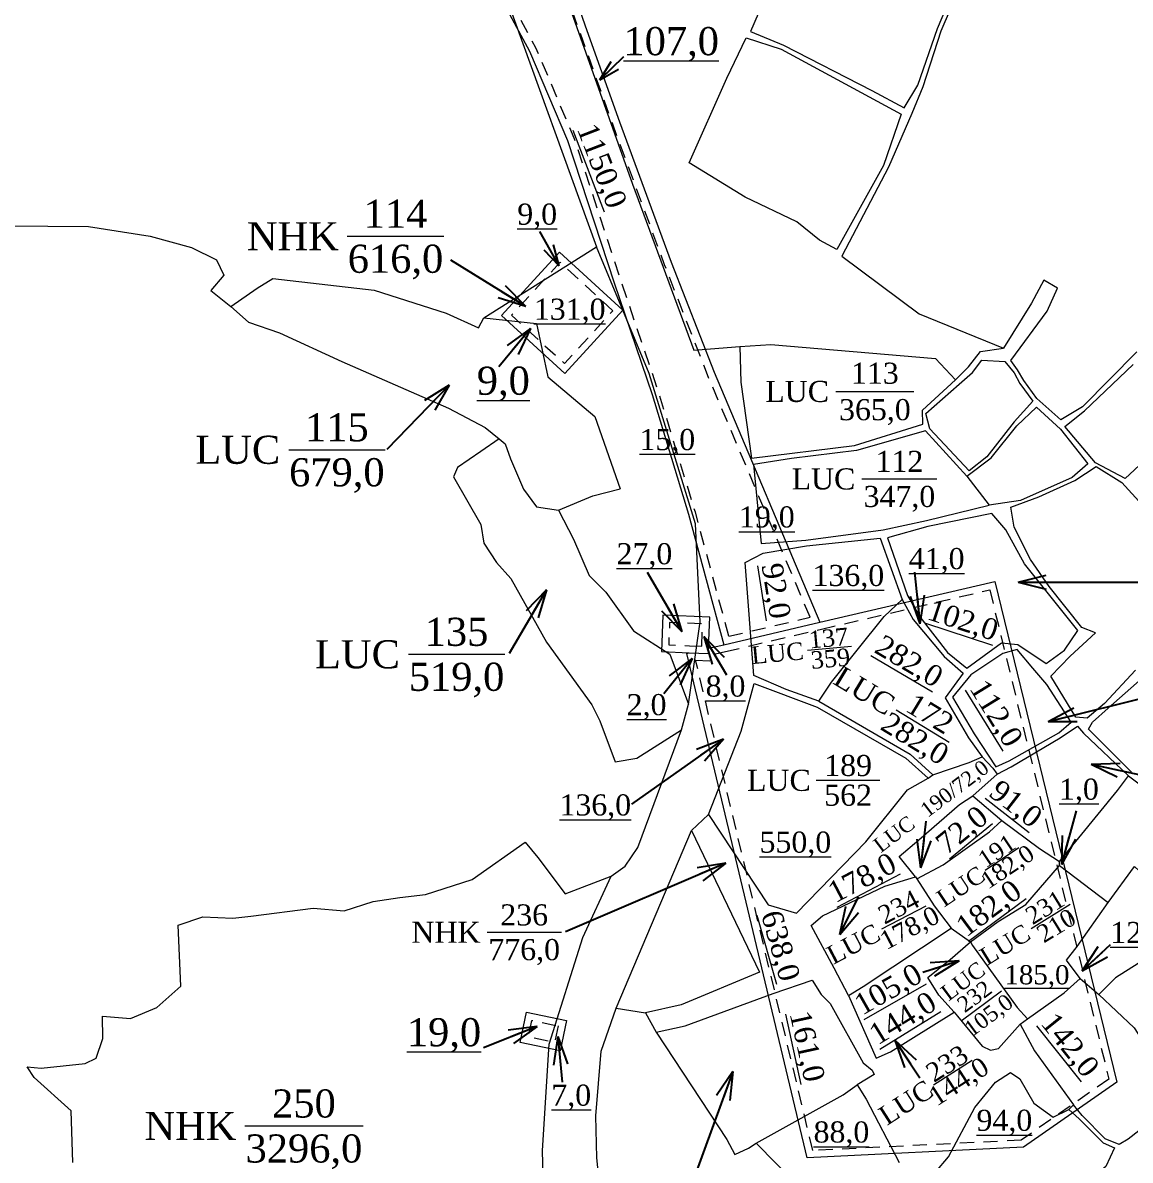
# Model space of a CAD drawing. Header units: metres. Extents: x 547028 to 547858, y 1841699 to 1842277.
# Drawn here: x 547616 to 547773.6, y 1841784 to 1841945.8 of the extents above; entities that cross this region are included whole.
import ezdxf
from ezdxf.enums import TextEntityAlignment as Align

# ---------------------------------------------------------------- set-up
doc = ezdxf.new("R2010")
doc.units = ezdxf.units.M
doc.header["$MEASUREMENT"] = 0
doc.linetypes.add('DGN Style 2', pattern=[3.355162, 2.013097, -1.342065])
for name, color, linetype, lineweight in [('Level 10', 7, 'Continuous', 0), ('Level 13', 7, 'Continuous', 0), ('Level 2', 7, 'Continuous', 0), ('Level 23', 7, 'Continuous', 0), ('Level 30', 7, 'Continuous', 0), ('Level 4', 7, 'Continuous', 0), ('Level 5', 7, 'Continuous', 0), ('Level 6', 7, 'Continuous', 0)]:
    doc.layers.add(name, color=color, linetype=linetype, lineweight=lineweight)
doc.styles.add('Style-STANDARD', font='STANDARD.shx')
doc.styles.add('Style-Times New Roman', font='times.ttf')
doc.dimstyles.get("Standard").update_dxf_attribs({"dimtxt": 0.18, "dimasz": 0.18, "dimexe": 0.18, "dimexo": 0.0625, "dimgap": 0.09, "dimtad": 0, "dimtih": 1, "dimtoh": 1, "dimdec": 4, "dimzin": 0, "dimdsep": 46, "dimtxsty": 'Standard', "dimcen": 0.09, "dimadec": 0, "dimazin": 0, "dimtfac": 1, "dimtdec": 4, "dimtofl": 0, "dimtmove": 0, "dimatfit": 3, "dimfxl": 1, "dimtolj": 1, "dimtzin": 0, "dimarcsym": 0})

# ---------------------------------------------------------------- blocks, each defined once
blk = doc.blocks.new('N_THUA_6')
at = {"layer": 'Level 13', "color": 1, "linetype": 'Continuous', "lineweight": 0}
blk.add_line((-1.780057, 0), (6.629943, 0), dxfattribs=at)
at = {"layer": 'Level 13', "color": 5, "linetype": 'Continuous', "lineweight": 0, "style": 'Style-Times New Roman'}
blk.add_text('250', height=2, dxfattribs=at).set_placement((2.424943, 1.6), align=Align.MIDDLE_CENTER)
at = {"layer": 'Level 2', "color": 3, "linetype": 'Continuous', "lineweight": 0, "style": 'Style-Times New Roman'}
blk.add_text('NHK', height=2, dxfattribs=at).set_placement((-2.380057, 0), align=Align.MIDDLE_RIGHT)
at = {"layer": 'Level 4', "color": 1, "linetype": 'Continuous', "lineweight": 0, "style": 'Style-Times New Roman'}
blk.add_text('3296,0', height=2, dxfattribs=at).set_placement((2.424943, -1.6), align=Align.MIDDLE_CENTER)
blk = doc.blocks.new('N_THUA_11')
at = {"layer": 'Level 13', "color": 1, "linetype": 'Continuous', "lineweight": 0}
blk.add_line((-0.811823, 0), (6.044177, 0), dxfattribs=at)
at = {"layer": 'Level 13', "color": 5, "linetype": 'Continuous', "lineweight": 0, "style": 'Style-Times New Roman'}
blk.add_text('135', height=2, dxfattribs=at).set_placement((2.616177, 1.6), align=Align.MIDDLE_CENTER)
at = {"layer": 'Level 2', "color": 3, "linetype": 'Continuous', "lineweight": 0, "style": 'Style-Times New Roman'}
blk.add_text('LUC', height=2, dxfattribs=at).set_placement((-1.411823, 0), align=Align.MIDDLE_RIGHT)
at = {"layer": 'Level 4', "color": 1, "linetype": 'Continuous', "lineweight": 0, "style": 'Style-Times New Roman'}
blk.add_text('519,0', height=2, dxfattribs=at).set_placement((2.616177, -1.6), align=Align.MIDDLE_CENTER)
blk = doc.blocks.new('TerminatorOpen_0.5')
at = {"color": 0, "linetype": 'ByBlock', "lineweight": -2}
for q in [(-1, 0.25), (-1, 0), (-1, -0.25)]:
    blk.add_line((0, 0), q, dxfattribs=at)
blk = doc.blocks.new('N_THUA_12')
at = {"layer": 'Level 13', "color": 1, "linetype": 'Continuous', "lineweight": 0}
blk.add_line((-0.811823, 0), (6.044177, 0), dxfattribs=at)
at = {"layer": 'Level 13', "color": 5, "linetype": 'Continuous', "lineweight": 0, "style": 'Style-Times New Roman'}
blk.add_text('115', height=2, dxfattribs=at).set_placement((2.616177, 1.6), align=Align.MIDDLE_CENTER)
at = {"layer": 'Level 2', "color": 3, "linetype": 'Continuous', "lineweight": 0, "style": 'Style-Times New Roman'}
blk.add_text('LUC', height=2, dxfattribs=at).set_placement((-1.411823, 0), align=Align.MIDDLE_RIGHT)
at = {"layer": 'Level 4', "color": 1, "linetype": 'Continuous', "lineweight": 0, "style": 'Style-Times New Roman'}
blk.add_text('679,0', height=2, dxfattribs=at).set_placement((2.616177, -1.6), align=Align.MIDDLE_CENTER)
blk = doc.blocks.new('N_THUA_13')
at = {"layer": 'Level 13', "color": 1, "linetype": 'Continuous', "lineweight": 0}
blk.add_line((-0.611543, 0), (6.244457, 0), dxfattribs=at)
at = {"layer": 'Level 13', "color": 5, "linetype": 'Continuous', "lineweight": 0, "style": 'Style-Times New Roman'}
blk.add_text('114', height=2, dxfattribs=at).set_placement((2.816457, 1.6), align=Align.MIDDLE_CENTER)
at = {"layer": 'Level 2', "color": 3, "linetype": 'Continuous', "lineweight": 0, "style": 'Style-Times New Roman'}
blk.add_text('NHK', height=2, dxfattribs=at).set_placement((-1.211543, 0), align=Align.MIDDLE_RIGHT)
at = {"layer": 'Level 4', "color": 1, "linetype": 'Continuous', "lineweight": 0, "style": 'Style-Times New Roman'}
blk.add_text('616,0', height=2, dxfattribs=at).set_placement((2.816457, -1.6), align=Align.MIDDLE_CENTER)
blk = doc.blocks.new('N_THUA_38')
at = {"layer": 'Level 13', "color": 1, "linetype": 'Continuous', "lineweight": 0}
blk.add_line((-0.815787, 0), (6.040213, 0), dxfattribs=at)
at = {"layer": 'Level 13', "color": 5, "linetype": 'Continuous', "lineweight": 0, "style": 'Style-Times New Roman'}
blk.add_text('113', height=1.850329, dxfattribs=at).set_placement((2.612213, 1.6), align=Align.MIDDLE_CENTER)
at = {"layer": 'Level 2', "color": 3, "linetype": 'Continuous', "lineweight": 0, "style": 'Style-Times New Roman'}
blk.add_text('LUC', height=1.850329, dxfattribs=at).set_placement((-1.415787, 0), align=Align.MIDDLE_RIGHT)
at = {"layer": 'Level 4', "color": 1, "linetype": 'Continuous', "lineweight": 0, "style": 'Style-Times New Roman'}
blk.add_text('365,0', height=1.850329, dxfattribs=at).set_placement((2.612213, -1.6), align=Align.MIDDLE_CENTER)
blk = doc.blocks.new('N_THUA_39')
at = {"layer": 'Level 13', "color": 1, "linetype": 'Continuous', "lineweight": 0}
blk.add_line((-0.820743, 0), (6.035257, 0), dxfattribs=at)
at = {"layer": 'Level 13', "color": 5, "linetype": 'Continuous', "lineweight": 0, "style": 'Style-Times New Roman'}
blk.add_text('112', height=1.925284, dxfattribs=at).set_placement((2.607257, 1.6), align=Align.MIDDLE_CENTER)
at = {"layer": 'Level 2', "color": 3, "linetype": 'Continuous', "lineweight": 0, "style": 'Style-Times New Roman'}
blk.add_text('LUC', height=1.925284, dxfattribs=at).set_placement((-1.420743, 0), align=Align.MIDDLE_RIGHT)
at = {"layer": 'Level 4', "color": 1, "linetype": 'Continuous', "lineweight": 0, "style": 'Style-Times New Roman'}
blk.add_text('347,0', height=1.925284, dxfattribs=at).set_placement((2.607257, -1.6), align=Align.MIDDLE_CENTER)
blk = doc.blocks.new('N_THUA_49')
at = {"layer": 'Level 13', "color": 1, "linetype": 'Continuous', "lineweight": 0}
blk.add_line((-0.815787, 0), (6.040213, 0), dxfattribs=at)
at = {"layer": 'Level 13', "color": 5, "linetype": 'Continuous', "lineweight": 0, "style": 'Style-Times New Roman'}
blk.add_text('137', height=2.707477, dxfattribs=at).set_placement((2.612213, 1.6), align=Align.MIDDLE_CENTER)
at = {"layer": 'Level 2', "color": 3, "linetype": 'Continuous', "lineweight": 0, "style": 'Style-Times New Roman'}
blk.add_text('LUC', height=2.707477, dxfattribs=at).set_placement((-1.415787, 0), align=Align.MIDDLE_RIGHT)
at = {"layer": 'Level 4', "color": 1, "linetype": 'Continuous', "lineweight": 0, "style": 'Style-Times New Roman'}
blk.add_text('359', height=2.707477, dxfattribs=at).set_placement((2.612213, -1.6), align=Align.MIDDLE_CENTER)
blk = doc.blocks.new('N_THUA_50')
at = {"layer": 'Level 13', "color": 1, "linetype": 'Continuous', "lineweight": 0}
blk.add_line((-0.609559, 0), (6.246441, 0), dxfattribs=at)
at = {"layer": 'Level 13', "color": 5, "linetype": 'Continuous', "lineweight": 0, "style": 'Style-Times New Roman'}
blk.add_text('236', height=1.943341, dxfattribs=at).set_placement((2.818441, 1.6), align=Align.MIDDLE_CENTER)
at = {"layer": 'Level 2', "color": 3, "linetype": 'Continuous', "lineweight": 0, "style": 'Style-Times New Roman'}
blk.add_text('NHK', height=1.943341, dxfattribs=at).set_placement((-1.209559, 0), align=Align.MIDDLE_RIGHT)
at = {"layer": 'Level 4', "color": 1, "linetype": 'Continuous', "lineweight": 0, "style": 'Style-Times New Roman'}
blk.add_text('776,0', height=1.943341, dxfattribs=at).set_placement((2.818441, -1.6), align=Align.MIDDLE_CENTER)
blk = doc.blocks.new('N_THUA_51')
at = {"layer": 'Level 13', "color": 1, "linetype": 'Continuous', "lineweight": 0}
blk.add_line((-0.820743, 0), (6.035257, 0), dxfattribs=at)
at = {"layer": 'Level 13', "color": 5, "linetype": 'Continuous', "lineweight": 0, "style": 'Style-Times New Roman'}
blk.add_text('172', height=2.341222, dxfattribs=at).set_placement((2.607257, 1.6), align=Align.MIDDLE_CENTER)
at = {"layer": 'Level 2', "color": 3, "linetype": 'Continuous', "lineweight": 0, "style": 'Style-Times New Roman'}
blk.add_text('LUC', height=2.341222, dxfattribs=at).set_placement((-1.420743, 0), align=Align.MIDDLE_RIGHT)
at = {"layer": 'Level 4', "color": 1, "linetype": 'Continuous', "lineweight": 0, "style": 'Style-Times New Roman'}
blk.add_text('282,0', height=2.341222, dxfattribs=at).set_placement((2.607257, -1.6), align=Align.MIDDLE_CENTER)
blk = doc.blocks.new('N_THUA_52')
at = {"layer": 'Level 13', "color": 5, "linetype": 'Continuous', "lineweight": 0, "style": 'Style-Times New Roman'}
blk.add_text('190', height=1.437033, rotation=35.275231, dxfattribs=at).set_placement((1.473171, 1.042107), align=Align.MIDDLE_RIGHT)
at = {"layer": 'Level 13', "color": 1, "linetype": 'Continuous', "lineweight": 0, "style": 'Style-Times New Roman'}
blk.add_text('/', height=1.437033, rotation=35.275231, dxfattribs=at).set_placement((1.711556, 1.210739), align=Align.MIDDLE_CENTER)
at = {"layer": 'Level 2', "color": 3, "linetype": 'Continuous', "lineweight": 0, "style": 'Style-Times New Roman'}
blk.add_text('LUC ', height=1.437033, rotation=35.275231, dxfattribs=at).set_placement((-1.841685, -1.302791), align=Align.MIDDLE_RIGHT)
at = {"layer": 'Level 4', "color": 1, "linetype": 'Continuous', "lineweight": 0, "style": 'Style-Times New Roman'}
blk.add_text('72,0', height=1.437033, rotation=35.275231, dxfattribs=at).set_placement((1.949941, 1.37937), align=Align.MIDDLE_LEFT)
blk = doc.blocks.new('N_THUA_53')
at = {"layer": 'Level 13', "color": 1, "linetype": 'Continuous', "lineweight": 0}
blk.add_line((-0.678901, 0), (5.149099, 0), dxfattribs=at)
at = {"layer": 'Level 13', "color": 5, "linetype": 'Continuous', "lineweight": 0, "style": 'Style-Times New Roman'}
blk.add_text('233', height=2.423509, dxfattribs=at).set_placement((2.235099, 1.36), align=Align.MIDDLE_CENTER)
at = {"layer": 'Level 2', "color": 3, "linetype": 'Continuous', "lineweight": 0, "style": 'Style-Times New Roman'}
blk.add_text('LUC', height=2.423509, dxfattribs=at).set_placement((-1.188901, 0), align=Align.MIDDLE_RIGHT)
at = {"layer": 'Level 4', "color": 1, "linetype": 'Continuous', "lineweight": 0, "style": 'Style-Times New Roman'}
blk.add_text('144,0', height=2.423509, dxfattribs=at).set_placement((2.235099, -1.36), align=Align.MIDDLE_CENTER)
blk = doc.blocks.new('N_THUA_54')
at = {"layer": 'Level 13', "color": 1, "linetype": 'Continuous', "lineweight": 0}
blk.add_line((-1.661693, -3.398523), (3.672188, 0.908964), dxfattribs=at)
at = {"layer": 'Level 13', "color": 5, "linetype": 'Continuous', "lineweight": 0, "style": 'Style-Times New Roman'}
blk.add_text('232', height=2.152976, rotation=38.923336, dxfattribs=at).set_placement((0, 0), align=Align.MIDDLE_CENTER)
at = {"layer": 'Level 2', "color": 3, "linetype": 'Continuous', "lineweight": 0, "style": 'Style-Times New Roman'}
blk.add_text('LUC', height=2.152976, rotation=38.923336, dxfattribs=at).set_placement((-1.633528, 2.022767), align=Align.MIDDLE_CENTER)
at = {"layer": 'Level 4', "color": 1, "linetype": 'Continuous', "lineweight": 0, "style": 'Style-Times New Roman'}
blk.add_text('105,0', height=2.152976, rotation=38.923336, dxfattribs=at).set_placement((2.010496, -2.489559), align=Align.MIDDLE_CENTER)
blk = doc.blocks.new('N_THUA_55')
at = {"layer": 'Level 13', "color": 1, "linetype": 'Continuous', "lineweight": 0}
blk.add_line((-0.774994, -0.479664), (5.054742, 3.12851), dxfattribs=at)
at = {"layer": 'Level 13', "color": 5, "linetype": 'Continuous', "lineweight": 0, "style": 'Style-Times New Roman'}
blk.add_text('231', height=2.63447, rotation=31.754435, dxfattribs=at).set_placement((1.297826, 2.684922), align=Align.MIDDLE_CENTER)
at = {"layer": 'Level 2', "color": 3, "linetype": 'Continuous', "lineweight": 0, "style": 'Style-Times New Roman'}
blk.add_text('LUC', height=2.63447, rotation=31.754435, dxfattribs=at).set_placement((-1.285181, -0.795432), align=Align.MIDDLE_RIGHT)
at = {"layer": 'Level 4', "color": 1, "linetype": 'Continuous', "lineweight": 0, "style": 'Style-Times New Roman'}
blk.add_text('210', height=2.63447, rotation=31.754435, dxfattribs=at).set_placement((2.981922, -0.036075), align=Align.MIDDLE_CENTER)
blk = doc.blocks.new('N_THUA_56')
at = {"layer": 'Level 13', "color": 1, "linetype": 'Continuous', "lineweight": 0}
blk.add_line((-0.911423, 0), (5.944577, 0), dxfattribs=at)
at = {"layer": 'Level 13', "color": 5, "linetype": 'Continuous', "lineweight": 0, "style": 'Style-Times New Roman'}
blk.add_text('191', height=2.865247, dxfattribs=at).set_placement((2.516577, 1.6), align=Align.MIDDLE_CENTER)
at = {"layer": 'Level 2', "color": 3, "linetype": 'Continuous', "lineweight": 0, "style": 'Style-Times New Roman'}
blk.add_text('LUC', height=2.865247, dxfattribs=at).set_placement((-1.511423, 0), align=Align.MIDDLE_RIGHT)
at = {"layer": 'Level 4', "color": 1, "linetype": 'Continuous', "lineweight": 0, "style": 'Style-Times New Roman'}
blk.add_text('182,0', height=2.865247, dxfattribs=at).set_placement((2.516577, -1.6), align=Align.MIDDLE_CENTER)
blk = doc.blocks.new('N_THUA_57')
at = {"layer": 'Level 13', "color": 1, "linetype": 'Continuous', "lineweight": 0}
blk.add_line((-0.814796, 0), (6.041204, 0), dxfattribs=at)
at = {"layer": 'Level 13', "color": 5, "linetype": 'Continuous', "lineweight": 0, "style": 'Style-Times New Roman'}
blk.add_text('189', height=2.272007, dxfattribs=at).set_placement((2.613204, 1.6), align=Align.MIDDLE_CENTER)
at = {"layer": 'Level 2', "color": 3, "linetype": 'Continuous', "lineweight": 0, "style": 'Style-Times New Roman'}
blk.add_text('LUC', height=2.272007, dxfattribs=at).set_placement((-1.414796, 0), align=Align.MIDDLE_RIGHT)
at = {"layer": 'Level 4', "color": 1, "linetype": 'Continuous', "lineweight": 0, "style": 'Style-Times New Roman'}
blk.add_text('562', height=2.272007, dxfattribs=at).set_placement((2.613204, -1.6), align=Align.MIDDLE_CENTER)
blk = doc.blocks.new('N_THUA_58')
at = {"layer": 'Level 13', "color": 1, "linetype": 'Continuous', "lineweight": 0}
blk.add_line((-0.78118, -0.241879), (5.768058, 1.785981), dxfattribs=at)
at = {"layer": 'Level 13', "color": 5, "linetype": 'Continuous', "lineweight": 0, "style": 'Style-Times New Roman'}
blk.add_text('234', height=2.515457, rotation=17.204252, dxfattribs=at).set_placement((2.020193, 2.300461), align=Align.MIDDLE_CENTER)
at = {"layer": 'Level 2', "color": 3, "linetype": 'Continuous', "lineweight": 0, "style": 'Style-Times New Roman'}
blk.add_text('LUC', height=2.515457, rotation=17.204252, dxfattribs=at).set_placement((-1.354334, -0.419346), align=Align.MIDDLE_RIGHT)
at = {"layer": 'Level 4', "color": 1, "linetype": 'Continuous', "lineweight": 0, "style": 'Style-Times New Roman'}
blk.add_text('178,0', height=2.515457, rotation=17.204252, dxfattribs=at).set_placement((2.966686, -0.756359), align=Align.MIDDLE_CENTER)

msp = doc.modelspace()

# ---------------------------------------------------------------- linework, layer by layer
at = {"layer": 'Level 10', "color": 30, "lineweight": 0}
for p, q in [((547666.49, 1842000), (547697.69, 1841913.91)), ((547709.77, 1841845.19), (547710.77, 1841848.87)), ((547703.56, 1841828.48), (547709.77, 1841845.19)), ((547711.19, 1841830.87), (547713.59, 1841833.17)), ((547700.45, 1841805.63), (547711.19, 1841830.87))]:
    msp.add_line(p, q, dxfattribs=at)
at = {"layer": 'Level 10', "color": 7, "lineweight": 0}
for p, q in [((547681.64, 1841903.81), (547697.69, 1841913.91)), ((547750.39, 1841881.3), (547753.55, 1841877.17)), ((547744.87, 1841838.32), (547745.51, 1841838.8)), ((547751.21, 1841835.83), (547754.68, 1841838.9)), ((547751.21, 1841835.83), (547755.36, 1841832.32)), ((547763.55, 1841825.91), (547763.55, 1841826.49)), ((547763.55, 1841825.91), (547770.49, 1841820.64)), ((547770.49, 1841820.64), (547774.23, 1841825.79)), ((547743.06, 1841824.32), (547743.27, 1841824)), ((547748.12, 1841817), (547750.88, 1841815.04)), ((547766.49, 1841809.85), (547769.15, 1841807.55)), ((547700.45, 1841805.63), (547704.63, 1841804.95)), ((547704.63, 1841804.95), (547706.17, 1841802.22)), ((547757.95, 1841803.35), (547759.02, 1841804.09)), ((547764.88, 1841791.23), (547765.56, 1841791.86)), ((547719.3, 1841785.71), (547720.38, 1841786.41))]:
    msp.add_line(p, q, dxfattribs=at)
at = {"layer": 'Level 10', "color": 30, "lineweight": 0, "flags": 128}
for points in [[(547679.56, 1841988.26), (547702.82, 1841922.83), (547711.53, 1841899.2), (547718.09, 1841899.73)], [(547710.77, 1841848.87), (547712.43, 1841860.59), (547711.77, 1841874.49), (547705.16, 1841895.89), (547697.69, 1841913.91)], [(547774.54, 1841899), (547766.81, 1841891.14), (547763.73, 1841889.31), (547760.31, 1841892.36), (547758.5, 1841894.91), (547757.58, 1841896.44), (547756.65, 1841897.75), (547761.79, 1841904.75), (547763.28, 1841908.03), (547761.31, 1841909.15), (547759.59, 1841905.88), (547755.57, 1841899.49)], [(547718.09, 1841899.73), (547718.2, 1841894.68), (547719.75, 1841883.86), (547734.38, 1841885.64), (547744.11, 1841888.68), (547744.05, 1841890.66), (547748.77, 1841895)], [(547748.77, 1841895), (547750.59, 1841896.84), (547752.3, 1841899.02), (547755.57, 1841899.49)], [(547781, 1841888.49), (547772.9, 1841880.94), (547768.66, 1841883.21), (547764.3, 1841888.35), (547767.13, 1841890.57), (547774.02, 1841897.17)], [(547750.39, 1841881.3), (547753.84, 1841883.89), (547757.48, 1841888.45), (547760.27, 1841891.09), (547763.7, 1841887.96), (547767.58, 1841883.03), (547765.34, 1841881.11), (547758.02, 1841877.84), (547753.55, 1841877.17)], [(547750.39, 1841881.3), (547744.5, 1841887.72), (547734.66, 1841884.93), (547725.43, 1841883.8), (547720.01, 1841882.93), (547721.11, 1841871.71), (547727.48, 1841872.21), (547738.46, 1841873.68), (547744.64, 1841874.97), (547753.55, 1841877.17)], [(547774.36, 1841853.7), (547769.96, 1841848.96), (547767.49, 1841846.85), (547765.88, 1841847.02), (547762.33, 1841852.85), (547765.06, 1841855.71), (547768.67, 1841859.01), (547766.75, 1841859.78), (547762.08, 1841865.62), (547759.41, 1841869.44), (547757.09, 1841874.05), (547756.64, 1841876.9), (547760.63, 1841878.34), (547765.74, 1841880.67), (547768.79, 1841882.65), (547772.43, 1841880.41), (547775.34, 1841877.23)], [(547766.16, 1841859.33), (547758.58, 1841868.81), (547755.94, 1841873.67), (547753.92, 1841875.96), (547744.83, 1841874.13), (547739.08, 1841872.5), (547741.95, 1841864.31), (547743.67, 1841861.3), (547747.62, 1841856.2), (547750.39, 1841853.98), (547755.3, 1841857.59), (547757.62, 1841857.36), (547761.66, 1841854.65), (547764.27, 1841856.55), (547766.16, 1841859.33)], [(547729.32, 1841849.31), (547724.65, 1841850.94), (547720.06, 1841852.92), (547718.83, 1841869.01), (547721.37, 1841870.34), (547727.56, 1841871.4), (547738.05, 1841872.45), (547741.16, 1841863.73)], [(547729.32, 1841849.31), (547731.12, 1841852), (547738.6, 1841861.35), (547741.16, 1841863.73)], [(547741.16, 1841863.73), (547742.71, 1841860.92), (547747.14, 1841855.64), (547749.84, 1841853.27), (547747.31, 1841849.76), (547750.62, 1841844.08), (547752.54, 1841841.35)], [(547765.22, 1841846.32), (547761.75, 1841851.68), (547759.78, 1841853.98), (547757.55, 1841856.63), (547755.49, 1841856.08), (547750.96, 1841853.05), (547748.35, 1841849.87), (547751.42, 1841844.64), (547754.51, 1841839.97), (547756.38, 1841840.8), (547763.48, 1841844.8), (547765.22, 1841846.32)], [(547773.79, 1841839.2), (547767.69, 1841845.3), (547768.24, 1841846.29), (547770.46, 1841848.31), (547775.34, 1841852.56)], [(547713.59, 1841833.17), (547718.25, 1841845.03), (547720.09, 1841851.82), (547729.09, 1841848.42), (547741.7, 1841841.2), (547744.87, 1841838.32)], [(547729.32, 1841849.31), (547742.29, 1841841.77), (547745.51, 1841838.8)], [(547754.68, 1841838.9), (547756.69, 1841839.94), (547763.67, 1841844.06), (547766.11, 1841845.71), (547766.99, 1841844.73), (547773.35, 1841838.69)], [(547752.54, 1841841.35), (547754.08, 1841839.78), (547754.68, 1841838.9)], [(547773.35, 1841838.69), (547776.99, 1841835.97), (547780.67, 1841833.36), (547778.41, 1841830.71)], [(547699.78, 1841824.42), (547701.76, 1841825.82), (547703.56, 1841828.48)], [(547690.26, 1841774.08), (547690, 1841785.38), (547690.92, 1841800.49), (547695.72, 1841815.68), (547699.78, 1841824.42)], [(547688.675878, 1841706.436822), (547692.41, 1841728.47), (547694.67, 1841742.84), (547696.57, 1841757.72), (547698.61, 1841773.67), (547698.51, 1841776.43), (547697.7, 1841784.33), (547697.57, 1841790.33), (547698.36, 1841799.5), (547700.45, 1841805.63)]]:
    msp.add_lwpolyline(points, dxfattribs=at)
at = {"layer": 'Level 10', "color": 7, "lineweight": 0, "flags": 128}
for points in [[(547727.77, 1841963.52), (547719.59, 1841944.54), (547724.26, 1841942.6), (547736.84, 1841936.16), (547741.44, 1841933.68), (547743.4, 1841936.91), (547746.18, 1841944.97), (547751.3, 1841957.11)], [(547751.84, 1841956.63), (547746.67, 1841944.57), (547744.09, 1841936.68), (547742.52, 1841932.86), (547739.22, 1841925.23), (547732.58, 1841912.6), (547743.61, 1841904.38), (547755.57, 1841899.49)], [(547741.02, 1841932.8), (547738.53, 1841925.47), (547731.87, 1841913.51), (547729.42, 1841914.87), (547726.18, 1841917.49), (547718.84, 1841920.96), (547710.87, 1841925.88), (547716.22, 1841937.89), (547718.96, 1841943.63), (547723.95, 1841942.01), (547741.02, 1841932.8)], [(547613.02, 1841916.73), (547613.83, 1841916.88), (547625.39, 1841916.82), (547634.17, 1841915.42), (547640.05, 1841913.8), (547643.62, 1841912.07), (547644.64, 1841909.87), (547642.81, 1841907.7), (547645.63, 1841905.44)], [(547645.63, 1841905.44), (547649.4, 1841908.05), (547651.61, 1841909.41), (547666.02, 1841907.77), (547676.3, 1841904.48), (547680.89, 1841902.39), (547681.64, 1841903.81)], [(547645.63, 1841905.44), (547648.18, 1841903.19), (547652.55, 1841901.7), (547661.46, 1841897.6), (547676.63, 1841890.95), (547681.82, 1841888.21), (547683.82, 1841886.61)], [(547681.64, 1841903.81), (547689.12, 1841902.99), (547690.77, 1841895.41), (547697.45, 1841889.8), (547701.03, 1841879.49)], [(547718.09, 1841899.73), (547722.47, 1841900.03), (547745.9, 1841898.02), (547748.77, 1841895)], [(547683.82, 1841886.61), (547681.21, 1841884.78), (547677.89, 1841882.51), (547677.35, 1841881.2), (547681.2, 1841874.4), (547681.65, 1841871.78), (547683.43, 1841869), (547685.48, 1841866.75), (547690.56, 1841857.66), (547697.01, 1841848.79), (547698.17, 1841846.48), (547700.35, 1841840.67)], [(547683.82, 1841886.61), (547684.69, 1841885.91), (547685.44, 1841883.75), (547687.31, 1841879.44), (547689.14, 1841876.95), (547692.29, 1841876.47)], [(547692.29, 1841876.47), (547697.16, 1841878.5), (547701.03, 1841879.49)], [(547692.29, 1841876.47), (547694.39, 1841872.33), (547696.65, 1841867.15), (547698.99, 1841864.79)], [(547698.99, 1841864.79), (547702.94, 1841859.27), (547708.09, 1841855.97), (547710.77, 1841848.87)], [(547700.35, 1841840.67), (547703.41, 1841841.18), (547709.77, 1841845.19)], [(547745.51, 1841838.8), (547750.69, 1841840.57), (547752.54, 1841841.35)], [(547713.59, 1841833.17), (547722.08, 1841820.33), (547726.14, 1841819.11), (547736.01, 1841829.28), (547741.91, 1841836.68), (547744.87, 1841838.32)], [(547763.55, 1841826.49), (547771.82, 1841836.57), (547773.35, 1841838.69)], [(547743.06, 1841824.32), (547740.74, 1841827.2), (547743.55, 1841829.55), (547749.31, 1841834.61), (547751.21, 1841835.83)], [(547743.27, 1841824), (547746.98, 1841825.99), (547753.61, 1841830.68), (547755.36, 1841832.32)], [(547755.36, 1841832.32), (547760.69, 1841828.31), (547763.55, 1841826.49)], [(547711.19, 1841830.87), (547720.85, 1841810.73), (547709.74, 1841806.09), (547704.63, 1841804.95)], [(547623.15, 1841783.67), (547622.94, 1841791), (547617.67, 1841795.77), (547616.67, 1841797.29), (547618.67, 1841797.09), (547624.93, 1841797.75), (547626.48, 1841798.53), (547627.42, 1841801.32), (547627.4, 1841804.49), (547631.38, 1841804.14), (547635.11, 1841805.7), (547638.51, 1841808.76), (547638.13, 1841817.42), (547641.68, 1841818.59), (547645.92, 1841818.4), (547648.49, 1841818.69), (547657.35, 1841819.84), (547661.78, 1841819.47), (547665.91, 1841820.79), (547669.71, 1841821.37), (547673.35, 1841821.77), (547679.99, 1841823.92), (547687.51, 1841829.25), (547689.32, 1841827.04), (547693.22, 1841821.87), (547699.78, 1841824.42)], [(547750.88, 1841815.04), (547754.84, 1841817.93), (547758.75, 1841820.35), (547763.55, 1841825.91)], [(547774.23, 1841825.79), (547781.14, 1841819.37), (547789.61, 1841813.1), (547795.22, 1841810.06), (547795.76, 1841809.01), (547795.1, 1841807.65), (547794.6, 1841807.42), (547791.08, 1841804.21), (547788.64, 1841805.92), (547779.41, 1841811.81), (547777.45, 1841813.66), (547771.54, 1841809.92), (547769.15, 1841807.55)], [(547733.51, 1841807.4), (547731.5, 1841811.31), (547728.21, 1841817.4), (547729.81, 1841818.74), (547738.7, 1841822.97), (547743.06, 1841824.32)], [(547743.27, 1841824), (547745.72, 1841820.16), (547748.12, 1841817)], [(547766.49, 1841809.85), (547764.53, 1841812.45), (547766.09, 1841814.37), (547770.49, 1841820.64)], [(547733.51, 1841807.4), (547735.64, 1841808.71), (547748.12, 1841817)], [(547748.57, 1841805.03), (547746.37, 1841807.46), (547744.83, 1841809.96), (547748, 1841812.52), (547750.88, 1841815.04)], [(547750.88, 1841815.04), (547751.18, 1841814.52), (547757.55, 1841805.71), (547759.02, 1841804.09)], [(547706.17, 1841802.22), (547710.28, 1841803.12), (547722.82, 1841807.71), (547728.37, 1841809.58), (547729.62, 1841807.57), (547730.92, 1841806.27), (547735.62, 1841797.85), (547736.89, 1841796.8), (547737.19, 1841796.2), (547734.77, 1841794.71)], [(547759.02, 1841804.09), (547764.21, 1841807.81), (547766.49, 1841809.85)], [(547733.51, 1841807.4), (547737.48, 1841798.49), (547739.52, 1841799.41), (547748.57, 1841805.03)], [(547769.15, 1841807.55), (547774.16, 1841802.8), (547775.33, 1841801.07), (547779.02, 1841797), (547780.75, 1841794.9), (547778.67, 1841792.31), (547775.93, 1841789.04), (547773.33, 1841786.98), (547772.04, 1841786.22), (547770.07, 1841787.02), (547766.78, 1841790.37), (547765.56, 1841791.86)], [(547748.57, 1841805.03), (547749.04, 1841804.46), (547752.56, 1841800.2), (547753.72, 1841799.65), (547754.86, 1841799.87), (547757.95, 1841803.35)], [(547706.17, 1841802.22), (547716.2, 1841786.95), (547717.38, 1841784.82), (547719.3, 1841785.71)], [(547757.95, 1841803.35), (547760.02, 1841799.55), (547765.56, 1841791.86)], [(547744.07, 1841780.13), (547747.77, 1841784.48), (547751.52, 1841791.5), (547754.46, 1841795.11), (547756.57, 1841796.48), (547757.9, 1841795.57), (547759.88, 1841792.13), (547762.67, 1841790.1), (547764.88, 1841791.23)], [(547720.38, 1841786.41), (547732.76, 1841793.31), (547734.77, 1841794.71)], [(547734.77, 1841794.71), (547736.04, 1841792.68), (547740.73, 1841783.65)], [(547764.88, 1841791.23), (547766.36, 1841789.87), (547769.75, 1841786.47), (547771.4, 1841785.75), (547770.17, 1841783.08), (547768.68, 1841781.92), (547760.54, 1841774.57), (547755.06, 1841769.17), (547753.01, 1841771.03), (547745.39, 1841778.46), (547744.07, 1841780.13)], [(547720.38, 1841786.41), (547726.03, 1841780.66), (547728.91, 1841778.06)]]:
    msp.add_lwpolyline(points, dxfattribs=at)
at = {"layer": 'Level 23', "color": 30, "linetype": 'Continuous', "lineweight": 0, "flags": 128}
msp.add_lwpolyline([(547749.3, 1841894.37), (547751.17, 1841896.04), (547752.48, 1841897.8), (547755.78, 1841897.62), (547757.1, 1841896), (547757.9, 1841894.49), (547759.78, 1841891.97), (547757.09, 1841889), (547753.2, 1841884.03), (547750.7, 1841882.03), (547745.12, 1841888.04), (547744.54, 1841890.2), (547749.3, 1841894.37)], dxfattribs=at)
at = {"layer": 'Level 30', "color": 5, "linetype": 'Continuous', "lineweight": 0}
for p, q in [((547715.7896, 1841857.318), (547729.461, 1841860.5121)), ((547713.6282, 1841856.813), (547715.7896, 1841857.318))]:
    msp.add_line(p, q, dxfattribs=at)
at = {"layer": 'Level 30', "color": 5, "linetype": 'Continuous', "lineweight": 0, "flags": 128}
for points in [[(547692.2321, 1841956.329), (547696.2867, 1841944.6931), (547700.925, 1841931.6818), (547708.3034, 1841911.7228), (547714.3995, 1841896.0692), (547729.461, 1841860.5121)], [(547682.2338, 1841952.728), (547688.159, 1841941.7658), (547693.5707, 1841929.033), (547700.2026, 1841908.8052), (547705.5782, 1841892.8921), (547710.7808, 1841875.8782), (547715.7896, 1841857.318)], [(547701.4179, 1841904.8904), (547692.4211, 1841913.1304), (547684.1811, 1841904.1335), (547693.178, 1841895.8936), (547701.4179, 1841904.8904)], [(547729.461, 1841860.5121), (547754.3678, 1841866.3312), (547771.7136, 1841795.0994), (547758.4348, 1841785.8588), (547727.6731, 1841784.3273), (547710.519, 1841856.0866), (547710.8743, 1841856.1696)], [(547713.6282, 1841856.813), (547713.8246, 1841861.244), (547707.1312, 1841861.5406), (547706.901, 1841856.3457), (547710.8743, 1841856.1696)], [(547710.8743, 1841856.1696), (547713.5943, 1841856.049), (547713.6282, 1841856.813)], [(547693.3929, 1841803.8772), (547692.4912, 1841799.5706), (547686.8143, 1841800.7592), (547687.716, 1841805.0658), (547693.3929, 1841803.8772)]]:
    msp.add_lwpolyline(points, dxfattribs=at)
at = {"layer": 'Level 6', "color": 2, "linetype": 'DGN Style 2', "lineweight": 0}
for p, q in [((547729.688508, 1841859.538324), (547753.63059, 1841865.132032)), ((547753.63059, 1841865.132032), (547770.579832, 1841795.528725)), ((547716.503244, 1841858.511661), (547728.076963, 1841861.215672)), ((547716.017107, 1841856.344224), (547729.688507, 1841859.538324)), ((547714.593626, 1841856.011635), (547716.017117, 1841856.344226)), ((547728.452651, 1841785.367349), (547711.776179, 1841855.12863)), ((547770.579832, 1841795.528725), (547758.09884, 1841786.843312)), ((547758.09884, 1841786.843312), (547728.452651, 1841785.367349))]:
    msp.add_line(p, q, dxfattribs=at)
at = {"layer": 'Level 6', "color": 2, "linetype": 'DGN Style 2', "lineweight": 0, "flags": 128}
for points in [[(547728.076963, 1841861.215672), (547713.472986, 1841895.692655), (547707.368434, 1841911.367957), (547699.985019, 1841931.340525), (547695.343563, 1841944.360678), (547691.294551, 1841955.980541), (547686.361906, 1841968.460588), (547679.862171, 1841986.965828), (547675.028236, 1842001.063821), (547670.425391, 1842012.302026), (547668.338394, 1842020.229201), (547664.161268, 1842032.424478), (547660.111117, 1842043.547593), (547659.586467, 1842047.504807), (547659.706653, 1842050.638754), (547659.854348, 1842051.699203), (547660.07284, 1842052.832909), (547660.578283, 1842054.702621), (547661.444054, 1842056.950538), (547662.748626, 1842059.389294), (547663.947389, 1842061.114655), (547665.554286, 1842062.964737), (547667.897343, 1842065.029444), (547669.334535, 1842066.024885), (547669.835256, 1842066.331549), (547671.510222, 1842067.486335), (547673.522472, 1842068.067293), (547675.37625, 1842068.698967), (547679.170145, 1842069.777159), (547681.071015, 1842070.286695), (547682.977322, 1842070.777314), (547688.700674, 1842072.154093), (547690.629393, 1842072.568989), (547692.557532, 1842072.963594), (547696.418024, 1842073.693645), (547700.380689, 1842074.361127), (547702.380498, 1842074.307925), (547706.174061, 1842074.830485), (547707.65755, 1842075.014053), (547712.023581, 1842075.487839), (547713.853178, 1842075.656399), (547715.769259, 1842076.326952), (547717.850834, 1842076.476869), (547721.753587, 1842076.784955), (547722.244883, 1842076.821772), (547723.766145, 1842076.932975), (547736.357556, 1842077.252277), (547748.140294, 1842078.485973), (547750.185223, 1842078.518376), (547750.552017, 1842078.524139), (547752.2061, 1842078.557979), (547754.220183, 1842078.621142), (547756.541145, 1842078.778064), (547758.680055, 1842077.535179), (547760.403894, 1842077.686434), (547762.438505, 1842077.885552), (547762.876518, 1842077.931082), (547764.464082, 1842078.104153), (547768.237206, 1842078.568905), (547770.071566, 1842080.108459), (547772.341557, 1842080.478334), (547778.310878, 1842081.630963), (547789.694367, 1842082.82252), (547801.664904, 1842084.670954), (547805.724814, 1842085.126354), (547807.758122, 1842085.403108), (547809.765003, 1842085.828217), (547811.69657, 1842086.27994), (547813.60952, 1842087.175596), (547815.69621, 1842087.752384), (547817.679302, 1842088.3436), (547820.16317, 1842089.145469), (547821.610775, 1842089.644963), (547823.557271, 1842090.354843), (547825.488046, 1842091.103124), (547827.31525, 1842091.853468), (547829.052558, 1842093.041652), (547831.001822, 1842093.935001), (547832.808785, 1842094.869148), (547835.031434, 1842096.162682), (547836.356356, 1842096.960125), (547852.083032, 1842104.351092), (547857.5443, 1842107.518291)], [(547716.503244, 1841858.511661), (547711.74194, 1841876.154759), (547706.530247, 1841893.198395), (547701.151437, 1841909.120999), (547694.507672, 1841929.384987), (547689.060996, 1841942.200078), (547683.184741, 1841953.071727), (547680.530471, 1841966.290185), (547673.995798, 1841984.839126), (547668.877415, 1841998.858464), (547664.931003, 1842010.297889), (547662.0859, 1842017.928669), (547653.217451, 1842042.444702), (547649.625597, 1842050.550641), (547648.042995, 1842052.409814), (547646.052498, 1842054.120149), (547642.940833, 1842055.881271), (547640.792811, 1842056.620958), (547638.518214, 1842057.05191), (547636.396872, 1842057.353386), (547635.086996, 1842057.136674), (547632.266885, 1842056.680208), (547621.898857, 1842054.876032), (547604.745904, 1842051.338969), (547590.697417, 1842048.741777), (547587.260803, 1842047.982061), (547586.778395, 1842047.874647), (547584.864839, 1842047.438417), (547582.955039, 1842047.016231), (547581.035728, 1842046.605079), (547579.112731, 1842046.177044), (547577.193137, 1842045.733643), (547575.276426, 1842045.274705), (547573.364854, 1842044.797766), (547571.457243, 1842044.308568), (547569.552817, 1842043.804022), (547567.652571, 1842043.284203), (547565.756483, 1842042.749133), (547563.866047, 1842042.199391), (547563.313248, 1842042.035486), (547561.976886, 1842041.633534), (547560.094815, 1842041.053354), (547558.216771, 1842040.458031), (547556.343655, 1842039.847549), (547554.47539, 1842039.222216), (547552.610956, 1842038.581481), (547550.754823, 1842037.921402), (547548.903354, 1842037.251834), (547547.056131, 1842036.567046), (547545.214458, 1842035.867407), (547543.390955, 1842035.158051), (547541.555013, 1842034.483025), (547540.01843, 1842033.909501), (547539.704145, 1842033.790827)], [(547712.639598, 1841857.092312), (547712.7813, 1841860.28925), (547708.08595, 1841860.497311), (547707.944289, 1841857.300442), (547710.918577, 1841857.168619)], [(547710.918595, 1841857.168619), (547712.63961, 1841857.092312)], [(547711.776179, 1841855.12863), (547714.54899, 1841855.005688), (547714.593626, 1841856.011635)]]:
    msp.add_lwpolyline(points, dxfattribs=at)
for points in [[(547700.005052, 1841904.828363), (547692.483137, 1841911.717544), (547685.593956, 1841904.195545), (547693.115955, 1841897.306448), (547700.005052, 1841904.828363)], [(547692.209191, 1841803.103355), (547691.717356, 1841800.754307), (547687.998009, 1841801.533045), (547688.489844, 1841803.882093), (547692.209191, 1841803.103355)]]:
    msp.add_lwpolyline(points, close=True, dxfattribs=at)

# ---------------------------------------------------------------- block references
at = {"layer": 'Level 2', "color": 3, "linetype": 'Continuous', "lineweight": 0}
for name, p, xscale, yscale, zscale in [('N_THUA_13', (547663.443421, 1841915.418396), 2, 2, 2), ('N_THUA_38', (547733.051764, 1841893.346728), 1.621333, 1.621333, 1.621333), ('N_THUA_12', (547655.497934, 1841885.048502), 2, 2, 2), ('N_THUA_39', (547736.712722, 1841880.903457), 1.558212, 1.558212, 1.558212), ('N_THUA_11', (547672.528188, 1841855.95779), 2, 2, 2), ('N_THUA_57', (547730.026164, 1841838.029103), 1.320418, 1.320418, 1.320418), ('N_THUA_55', (547760.247839, 1841817.413946), 0.952129, 0.952129, 0.952129), ('N_THUA_50', (547683.038212, 1841816.417543), 1.543733, 1.543733, 1.543733), ('N_THUA_6', (547651.197282, 1841788.862982), 2, 2, 2)]:
    msp.add_blockref(name, p, dxfattribs=dict(at, xscale=xscale, yscale=yscale, zscale=zscale))
for name, p, xscale, yscale, zscale, rotation in [('N_THUA_49', (547728.441342, 1841856.596573), 0.914997, 0.914997, 0.914997, 5.286133), ('N_THUA_51', (547741.227924, 1841847.485891), 1.281382, 1.281382, 1.281382, 328.694689), ('N_THUA_52', (547745.840316, 1841834.775698), 1.466096, 1.466096, 1.466096, 1.70172), ('N_THUA_56', (547753.611404, 1841825.68782), 0.844815, 0.844815, 0.844815, 33.710663), ('N_THUA_58', (547739.039491, 1841817.277287), 1.039715, 1.039715, 1.039715, 10.503955), ('N_THUA_54', (547751.444798, 1841807.307573), 1.04529, 1.04529, 1.04529, 357.804768), ('N_THUA_53', (547746.26574, 1841795.135921), 1.117651, 1.117651, 1.117651, 32.727116)]:
    msp.add_blockref(name, p, dxfattribs=dict(at, xscale=xscale, yscale=yscale, zscale=zscale, rotation=rotation))
at = {"layer": 'Level 5', "color": 3, "linetype": 'Continuous', "lineweight": 0}
for p, xscale, yscale, zscale, rotation in [((547698.133469, 1841937.648583), 3, 3, 3, 224.191984), ((547692.33981, 1841911.199571), 3, 3, 3, 299.0699), ((547688.306717, 1841902.292822), 4, 4, 4, 50.196033), ((547743.737055, 1841860.284984), 4, 4, 4, 275.807989), ((547712.926199, 1841858.479214), 4, 4, 4, 120.884724), ((547711.280004, 1841855.377278), 4, 4, 4, 51.431709), ((547743.834431, 1841825.560096), 4, 4, 4, 263.410573), ((547763.874233, 1841826.070117), 4, 4, 4, 254.693076), ((547732.277046, 1841816.078368), 4, 4, 4, 243.472901), ((547766.793654, 1841810.92493), 4, 4, 4, 222.913159), ((547749.283581, 1841812.367586), 4, 4, 4, 17.860005), ((547692.160974, 1841801.596906), 4, 4, 4, 95.362429), ((547740.120418, 1841801.057527), 4, 4, 4, 123.584116)]:
    msp.add_blockref('TerminatorOpen_0.5', p, dxfattribs=dict(at, xscale=xscale, yscale=yscale, zscale=zscale, rotation=rotation))

# ---------------------------------------------------------------- texts
at = {"layer": 'Level 5', "color": 5, "linetype": 'Continuous', "lineweight": 0, "style": 'Style-Times New Roman'}
for s, height, p in [('%%u107,0%%U', 4, (547708.304335, 1841943.166915)), ('%%u9,0%%U', 3, (547689.237337, 1841918.56186)), ('%%u131,0%%U', 3, (547693.860968, 1841905.041394)), ('%%u9,0%%U', 4, (547684.419401, 1841894.8726)), ('%%u15,0%%U', 3, (547707.748966, 1841886.4982)), ('%%u19,0%%U', 3, (547721.911719, 1841875.495367)), ('%%u27,0%%U', 3, (547704.493443, 1841870.263773)), ('%%u41,0%%U', 3, (547746.075916, 1841869.565904)), ('%%u136,0%%U', 3, (547733.513507, 1841867.170839)), ('%%u8,0%%U', 3, (547716.032503, 1841851.435791)), ('%%u2,0%%U', 3, (547704.801888, 1841848.793681)), ('%%u1,0%%U', 3, (547766.318976, 1841836.772377)), ('%%u136,0%%U', 3, (547697.502338, 1841834.53072)), ('%%u550,0%%U', 3, (547725.972118, 1841829.238105)), ('%%u12,0%%U', 3, (547774.731478, 1841816.384845)), ('%%u185,0%%U', 2.726346, (547760.343845, 1841810.374391)), ('%%u19,0%%U', 4, (547675.978717, 1841802.200421)), ('%%u7,0%%U', 3, (547694.083344, 1841793.246354)), ('%%u94,0%%U', 3, (547755.71244, 1841789.673401)), ('%%u88,0%%U', 3, (547732.525416, 1841788.007357))]:
    msp.add_text(s, height=height, dxfattribs=at).set_placement(p, align=Align.MIDDLE_CENTER)
for s, rotation, p in [('%%u1150,0%%U', 291.089126, (547698.495351, 1841925.45966)), ('%%u92,0%%U', 279.074844, (547723.264138, 1841864.975158)), ('%%u102,0%%U', 341.827293, (547749.831564, 1841860.842539)), ('%%u282,0%%U', 329.350438, (547742.179942, 1841855.008895)), ('%%u112,0%%U', 301.492098, (547754.596332, 1841847.600767)), ('%%u91,0%%U', 322.352191, (547757.383983, 1841834.712274)), ('%%u72,0%%U', 39.131087, (547749.637398, 1841830.995334)), ('%%u178,0%%U', 27.698998, (547735.437768, 1841824.205539)), ('%%u182,0%%U', 36.594383, (547753.459281, 1841819.867773)), ('%%u638,0%%U', 285.877288, (547723.898711, 1841814.509279)), ('%%u105,0%%U', 29.724702, (547739.149326, 1841808.355431)), ('%%u144,0%%U', 31.659711, (547741.217671, 1841804.235191)), ('%%u161,0%%U', 282.351301, (547727.701856, 1841800.214429)), ('%%u142,0%%U', 308.695367, (547765.10961, 1841800.421637))]:
    msp.add_text(s, height=3, rotation=rotation, dxfattribs=at).set_placement(p, align=Align.MIDDLE_CENTER)

# ---------------------------------------------------------------- leaders
at = {"layer": 'Level 5', "color": 3, "linetype": 'Continuous', "lineweight": 0}
for points, override in [([(547698.133469, 1841937.648583), (547701.571113, 1841940.99061)], {"dimtxt": 3, "dimasz": 3, "dimgap": 1.5, "dimtad": 1, "dimtxsty": 'Style-Times New Roman', "dimldrblk": 'TerminatorOpen_0.5'}), ([(547692.33981, 1841911.199571), (547689.624072, 1841916.084828)], {"dimtxt": 3, "dimasz": 3, "dimgap": 1.5, "dimtad": 1, "dimtxsty": 'Style-Times New Roman', "dimldrblk": 'TerminatorOpen_0.5'}), ([(547687.618136, 1841905.416971), (547676.943629, 1841912.026487)], {"dimtxt": 4, "dimasz": 4, "dimgap": 2, "dimtad": 1, "dimtxsty": 'Style-STANDARD', "dimldrblk": 'TerminatorOpen_0.5'}), ([(547688.306717, 1841902.292822), (547683.769027, 1841896.847284)], {"dimtxt": 4, "dimasz": 4, "dimgap": 2, "dimtad": 1, "dimtxsty": 'Style-STANDARD', "dimldrblk": 'TerminatorOpen_0.5'}), ([(547676.716243, 1841894.231589), (547667.846418, 1841885.085862)], {"dimtxt": 4, "dimasz": 4, "dimgap": 2, "dimtad": 1, "dimtxsty": 'Style-STANDARD', "dimldrblk": 'TerminatorOpen_0.5'}), ([(547709.852831, 1841859.163555), (547704.91307, 1841867.572103)], {"dimtxt": 4, "dimasz": 4, "dimgap": 2, "dimtad": 1, "dimtxsty": 'Style-STANDARD', "dimldrblk": 'TerminatorOpen_0.5'}), ([(547743.737055, 1841860.284984), (547742.991046, 1841867.619132)], {"dimtxt": 4, "dimasz": 4, "dimgap": 2, "dimtad": 1, "dimtxsty": 'Style-STANDARD', "dimldrblk": 'TerminatorOpen_0.5'}), ([(547757.671046, 1841866.216143), (547779.096857, 1841866.216143)], {"dimtxt": 4, "dimasz": 4, "dimgap": 2, "dimtad": 1, "dimtxsty": 'Style-STANDARD', "dimldrblk": 'TerminatorOpen_0.5'}), ([(547690.553146, 1841865.103602), (547685.25429, 1841856.063551)], {"dimtxt": 4, "dimasz": 4, "dimgap": 2, "dimtad": 1, "dimtxsty": 'Style-STANDARD', "dimldrblk": 'TerminatorOpen_0.5'}), ([(547712.926199, 1841858.479214), (547716.189988, 1841853.02252)], {"dimtxt": 4, "dimasz": 4, "dimgap": 2, "dimtad": 1, "dimtxsty": 'Style-STANDARD', "dimldrblk": 'TerminatorOpen_0.5'}), ([(547711.280004, 1841855.377278), (547707.267856, 1841850.345638)], {"dimtxt": 4, "dimasz": 4, "dimgap": 2, "dimtad": 1, "dimtxsty": 'Style-STANDARD', "dimldrblk": 'TerminatorOpen_0.5'}), ([(547761.935599, 1841846.390868), (547778.936097, 1841850.627492)], {"dimtxt": 4, "dimasz": 4, "dimgap": 2, "dimtad": 1, "dimtxsty": 'Style-STANDARD', "dimldrblk": 'TerminatorOpen_0.5'}), ([(547715.741156, 1841843.897404), (547702.635263, 1841834.658354)], {"dimtxt": 4, "dimasz": 4, "dimgap": 2, "dimtad": 1, "dimtxsty": 'Style-STANDARD', "dimldrblk": 'TerminatorOpen_0.5'}), ([(547768.050402, 1841840.338549), (547785.857248, 1841836.438166)], {"dimtxt": 4, "dimasz": 4, "dimgap": 2, "dimtad": 1, "dimtxsty": 'Style-STANDARD', "dimldrblk": 'TerminatorOpen_0.5'}), ([(547763.874233, 1841826.070117), (547765.965722, 1841833.711684)], {"dimtxt": 4, "dimasz": 4, "dimgap": 2, "dimtad": 1, "dimtxsty": 'Style-STANDARD', "dimldrblk": 'TerminatorOpen_0.5'}), ([(547743.834431, 1841825.560096), (547744.602381, 1841832.20804)], {"dimtxt": 4, "dimasz": 4, "dimgap": 2, "dimtad": 1, "dimtxsty": 'Style-STANDARD', "dimldrblk": 'TerminatorOpen_0.5'}), ([(547716.077677, 1841826.232914), (547693.259956, 1841816.472349)], {"dimtxt": 4, "dimasz": 4, "dimgap": 2, "dimtad": 1, "dimtxsty": 'Style-STANDARD', "dimldrblk": 'TerminatorOpen_0.5'}), ([(547732.277046, 1841816.078368), (547734.953117, 1841821.439386)], {"dimtxt": 4, "dimasz": 4, "dimgap": 2, "dimtad": 1, "dimtxsty": 'Style-Times New Roman', "dimldrblk": 'TerminatorOpen_0.5'}), ([(547766.793654, 1841810.92493), (547770.808937, 1841814.65788)], {"dimtxt": 4, "dimasz": 4, "dimgap": 2, "dimtad": 1, "dimtxsty": 'Style-STANDARD', "dimldrblk": 'TerminatorOpen_0.5'}), ([(547749.283581, 1841812.367586), (547744.097649, 1841810.696573)], {"dimtxt": 4, "dimasz": 4, "dimgap": 2, "dimtad": 1, "dimtxsty": 'Style-STANDARD', "dimldrblk": 'TerminatorOpen_0.5'}), ([(547689.213194, 1841803.016039), (547681.581624, 1841799.988556)], {"dimtxt": 4, "dimasz": 4, "dimgap": 2, "dimtad": 1, "dimtxsty": 'Style-STANDARD', "dimldrblk": 'TerminatorOpen_0.5'}), ([(547692.160974, 1841801.596906), (547692.769928, 1841795.109441)], {"dimtxt": 4, "dimasz": 4, "dimgap": 2, "dimtad": 1, "dimtxsty": 'Style-STANDARD', "dimldrblk": 'TerminatorOpen_0.5'}), ([(547740.120418, 1841801.057527), (547743.661191, 1841795.725028)], {"dimtxt": 4, "dimasz": 4, "dimgap": 2, "dimtad": 1, "dimtxsty": 'Style-STANDARD', "dimldrblk": 'TerminatorOpen_0.5'}), ([(547717.084564, 1841796.59444), (547711.372934, 1841780.992907)], {"dimtxt": 4, "dimasz": 4, "dimgap": 2, "dimtad": 1, "dimtxsty": 'Style-STANDARD', "dimldrblk": 'TerminatorOpen_0.5'})]:
    msp.add_leader(points, dimstyle='Standard', override=override, dxfattribs=at)

doc.saveas('drawing.dxf')
